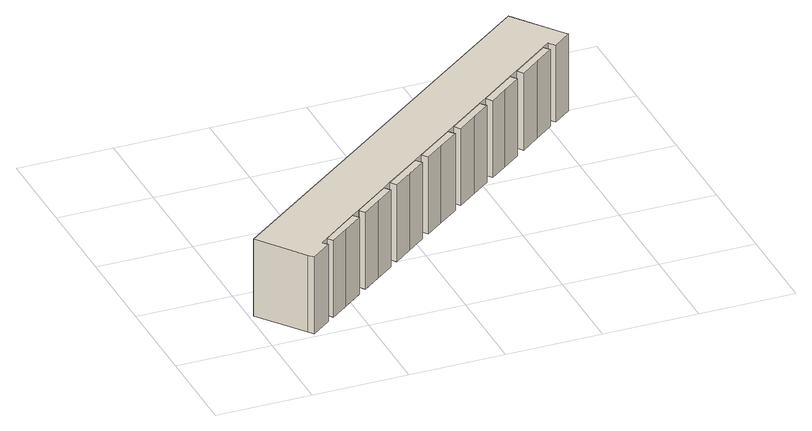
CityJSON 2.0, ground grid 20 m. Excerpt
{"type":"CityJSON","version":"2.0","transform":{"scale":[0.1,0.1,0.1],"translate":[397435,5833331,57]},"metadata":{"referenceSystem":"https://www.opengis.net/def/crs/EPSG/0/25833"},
"CityObjects":{
"building1":{"type":"Building","attributes":{"Gemeindeschluessel":"11000003","function":"31001_1010"},"address":[{"country":"Germany","locality":"Berlin","thoroughfareNumber":"99A, 99B, 99C, 99D, 99E, 99F, 99G, 99H","thoroughfareName":"Wiltbergstraße"}],"children":["building1-1","building1-2","building1-3","building1-4","building1-5","building1-6","building1-7","building1-8"]},
"building1-1":{"type":"BuildingPart","attributes":{"BezugspunktDach":"2200","measuredHeight":17.06,"storeysAboveGround":5},"parents":["building1"],"geometry":[{"type":"MultiSurface","lod":"1","boundaries":[[[0,1,2,3,4,5,6,7,8,9,10,11,12,13,14,15,16,17,18,19,20,21,22,23]],[[24,25,26,27,28,29,30,31,32,33,34,35,36,37,38,39,40,41,42,43,44,45,46,47]],[[24,47,23,22]],[[25,24,22,21]],[[26,25,21,20]],[[27,26,20,19]],[[28,27,19,18]],[[29,28,18,17]],[[31,30,16,15]],[[33,32,14,13]],[[35,34,12,11]],[[37,36,10,9]],[[39,38,8,7]],[[41,40,6,5]],[[43,42,4,3]],[[44,43,3,2]],[[45,44,2,1]],[[46,45,1,0]],[[47,46,0,23]],[[30,48,29,17,16]],[[49,32,31,15,14]],[[34,33,13,12,50]],[[36,51,35,11,10]],[[38,37,9,8]],[[40,39,7,6]],[[5,4,42,41]]]}]},
"building1-2":{"type":"BuildingPart","attributes":{"BezugspunktDach":"2200","measuredHeight":17.06,"storeysAboveGround":5},"parents":["building1"],"geometry":[{"type":"Solid","lod":"1","boundaries":[[[[52,53,54,7,6]],[[39,55,56,57,40]],[[55,39,7,54]],[[56,55,54,53]],[[57,56,53,52]],[[40,57,52,6]],[[40,6,7,39]]]]}]},
"building1-3":{"type":"BuildingPart","attributes":{"BezugspunktDach":"2200","measuredHeight":17.06,"storeysAboveGround":5},"parents":["building1"],"geometry":[{"type":"MultiSurface","lod":"1","boundaries":[[[58,59,60,15,14]],[[31,61,62,63,32]],[[61,31,15,60]],[[62,61,60,59]],[[63,62,59,58]],[[32,63,58,14]],[[64,31,32,14,15]]]}]},
"building1-4":{"type":"BuildingPart","attributes":{"BezugspunktDach":"2200","measuredHeight":17.06,"storeysAboveGround":5},"parents":["building1"],"geometry":[{"type":"MultiSurface","lod":"1","boundaries":[[[65,66,67,17,16]],[[29,68,69,70,30]],[[68,29,17,67]],[[69,68,67,66]],[[70,69,66,65]],[[30,70,65,16]],[[29,71,30,16,17]]]}]},
"building1-5":{"type":"BuildingPart","attributes":{"BezugspunktDach":"2200","measuredHeight":17.06,"storeysAboveGround":5},"parents":["building1"],"geometry":[{"type":"MultiSurface","lod":"1","boundaries":[[[72,73,74,11,10]],[[35,75,76,77,36]],[[75,35,11,74]],[[76,75,74,73]],[[77,76,73,72]],[[36,77,72,10]],[[35,78,36,10,11]]]}]},
"building1-6":{"type":"BuildingPart","attributes":{"BezugspunktDach":"2200","measuredHeight":17.06,"storeysAboveGround":5},"parents":["building1"],"geometry":[{"type":"MultiSurface","lod":"1","boundaries":[[[79,80,81,13,12]],[[33,82,83,84,34]],[[82,33,13,81]],[[83,82,81,80]],[[84,83,80,79]],[[34,84,79,12]],[[33,34,12,13,85]]]}]},
"building1-7":{"type":"BuildingPart","attributes":{"BezugspunktDach":"2200","measuredHeight":17.06,"storeysAboveGround":5},"parents":["building1"],"geometry":[{"type":"Solid","lod":"1","boundaries":[[[[86,87,88,5,4]],[[41,89,90,91,42]],[[89,41,5,88]],[[90,89,88,87]],[[91,90,87,86]],[[42,91,86,4]],[[41,42,4,5]]]]}]},
"building1-8":{"type":"BuildingPart","attributes":{"BezugspunktDach":"2200","measuredHeight":17.06,"storeysAboveGround":5},"parents":["building1"],"geometry":[{"type":"Solid","lod":"1","boundaries":[[[[92,93,94,9,8]],[[37,95,96,97,38]],[[95,37,9,94]],[[96,95,94,93]],[[97,96,93,92]],[[38,97,92,8]],[[37,38,8,9]]]]}]}
},
"vertices":[
[82,21,177],[91,10,177],[134,43,177],[125,54,177],[140,66,177],[218,127,177],[236,140,177],[312,199,177],[330,213,177],[407,272,177],[425,286,177],[506,348,177],[523,361,177],[602,422,177],[619,435,177],[694,493,177],[713,507,177],[794,570,177],[809,582,177],[820,568,177],[858,598,177],[848,611,177],[777,704,177],[9,116,177],[777,704,6],[848,611,6],[858,598,6],[820,568,6],[809,582,6],[794,570,6],[713,507,6],[694,493,6],[619,435,6],[602,422,6],[523,361,6],[506,348,6],[425,286,6],[407,272,6],[330,213,6],[312,199,6],[236,140,6],[218,127,6],[140,66,6],[125,54,6],[134,43,6],[91,10,6],[82,21,6],[9,116,6],[716,510,6],[619,435,101],[523,361,108],[434,293,6],
[245,128,177],[284,158,177],[322,187,177],[322,187,6],[284,158,6],[245,128,6],
[629,422,177],[666,450,177],[704,480,177],[704,480,6],[666,450,6],[629,422,6],[694,493,101],
[723,494,177],[765,527,177],[804,557,177],[804,557,6],[765,527,6],[723,494,6],[791,567,6],
[435,273,177],[473,303,177],[516,335,177],[516,335,6],[473,303,6],[435,273,6],[498,342,6],
[533,348,177],[574,380,177],[612,409,177],[612,409,6],[574,380,6],[533,348,6],[602,422,73],
[149,54,177],[186,83,177],[227,115,177],[227,115,6],[186,83,6],[149,54,6],
[340,200,177],[379,231,177],[417,260,177],[417,260,6],[379,231,6],[340,200,6]
]}
